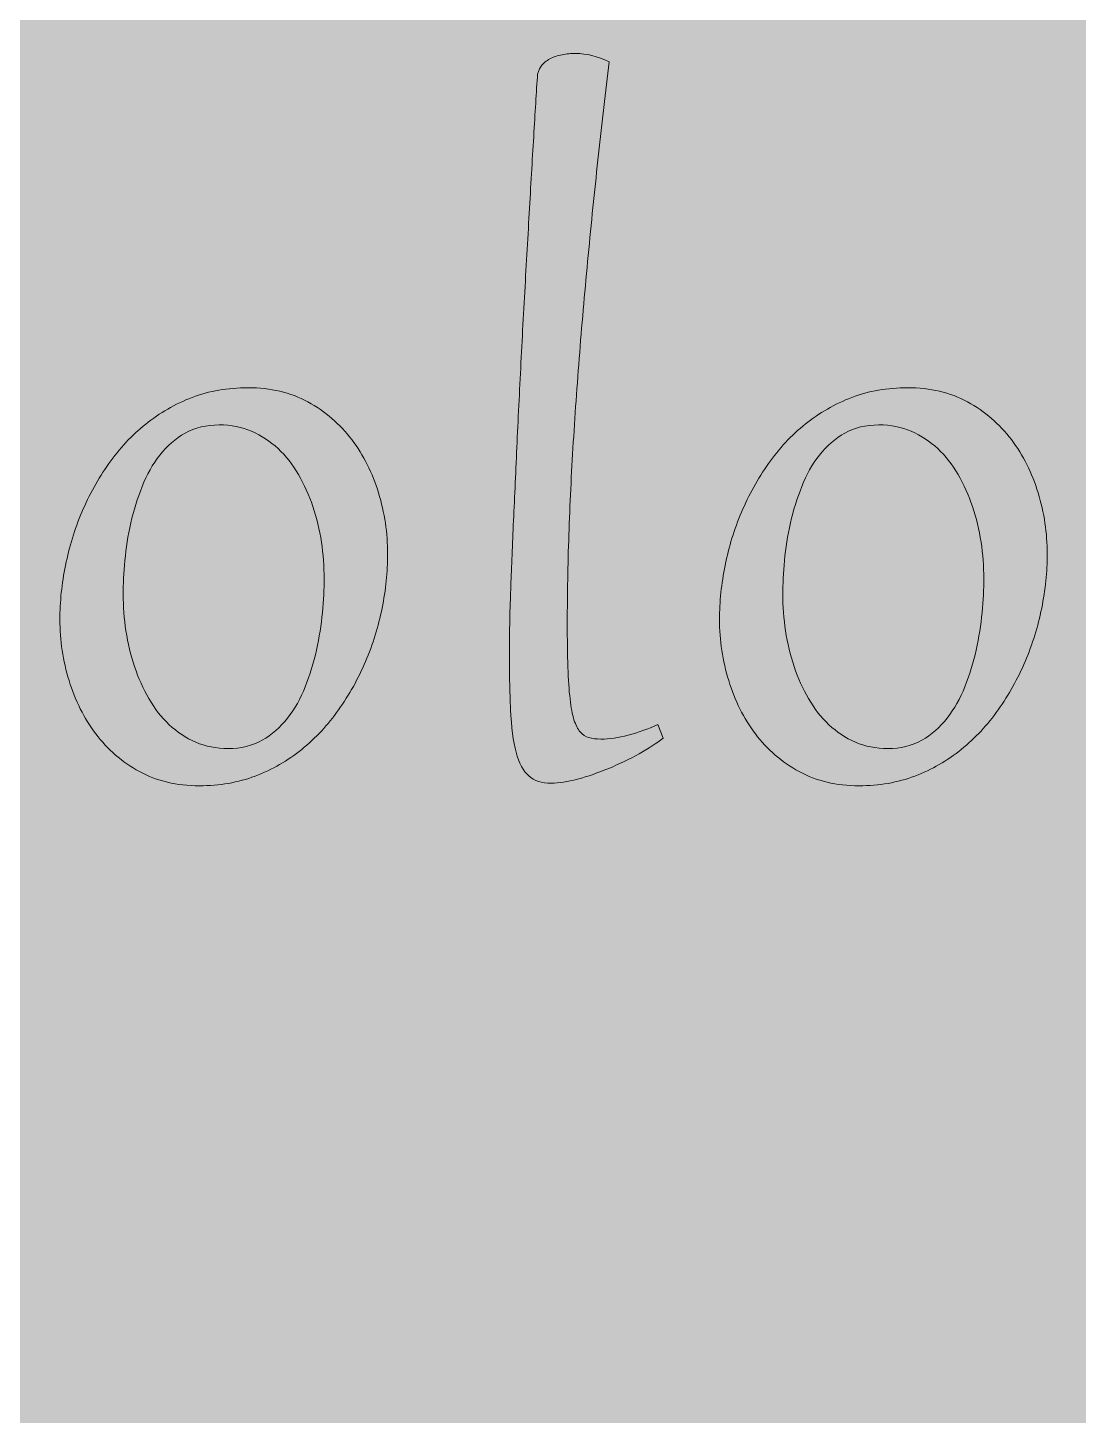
# Model space of a CAD drawing. Extents: x -4214 to -1795, y -2227 to -856.
# Drawn here: x -3602.3 to -3522.3, y -1884.3 to -1778.6 of the extents above; entities that cross this region are included whole.
import ezdxf

# ---------------------------------------------------------------- set-up
doc = ezdxf.new("R2010")
doc.units = 0
doc.header["$MEASUREMENT"] = 0
doc.layers.add('Layer 1', color=7, linetype='Continuous')

# ---------------------------------------------------------------- blocks, each defined once
blk = doc.blocks.new('block 14')
at = {"layer": 'Layer 1', "true_color": 0x2a3f49}
h = blk.add_hatch(color=149, dxfattribs=at)
h.dxf.hatch_style = 2
edge = h.paths.add_edge_path()
edge.add_spline(control_points=[(-3558.06, -1781.2), (-3558.33, -1783.48), (-3558.6, -1785.82), (-3558.86, -1788.22), (-3559.12, -1790.62), (-3559.37, -1793.04), (-3559.6, -1795.49), (-3559.84, -1797.94), (-3560.06, -1800.4), (-3560.26, -1802.87), (-3560.46, -1805.34), (-3560.63, -1807.78), (-3560.78, -1810.17), (-3560.93, -1812.57), (-3561.04, -1814.92), (-3561.12, -1817.23), (-3561.2, -1819.54), (-3561.24, -1821.75), (-3561.24, -1823.88), (-3561.24, -1825.2), (-3561.23, -1826.35), (-3561.19, -1827.3), (-3561.16, -1828.25), (-3561.11, -1829.06), (-3561.03, -1829.72), (-3560.96, -1830.38), (-3560.86, -1830.9), (-3560.73, -1831.31), (-3560.6, -1831.71), (-3560.44, -1832.02), (-3560.26, -1832.23), (-3560.07, -1832.45), (-3559.85, -1832.59), (-3559.59, -1832.67), (-3559.34, -1832.74), (-3559.04, -1832.78), (-3558.69, -1832.78), (-3558.04, -1832.78), (-3557.35, -1832.68), (-3556.6, -1832.48), (-3555.86, -1832.29), (-3555.1, -1832.02), (-3554.34, -1831.67), (-3554.34, -1831.67), (-3553.95, -1832.72), (-3553.95, -1832.72), (-3554.44, -1833.1), (-3555.05, -1833.5), (-3555.77, -1833.9), (-3556.51, -1834.31), (-3557.28, -1834.68), (-3558.08, -1835.01), (-3558.89, -1835.35), (-3559.68, -1835.62), (-3560.45, -1835.83), (-3561.22, -1836.04), (-3561.89, -1836.14), (-3562.45, -1836.14), (-3563.18, -1836.14), (-3563.75, -1835.96), (-3564.17, -1835.59), (-3564.6, -1835.22), (-3564.92, -1834.61), (-3565.14, -1833.79), (-3565.36, -1832.95), (-3565.5, -1831.87), (-3565.56, -1830.53), (-3565.62, -1829.2), (-3565.65, -1827.57), (-3565.65, -1825.65), (-3565.65, -1824.95), (-3565.63, -1823.96), (-3565.59, -1822.66), (-3565.55, -1821.36), (-3565.5, -1819.85), (-3565.42, -1818.14), (-3565.35, -1816.42), (-3565.26, -1814.54), (-3565.17, -1812.5), (-3565.08, -1810.46), (-3564.98, -1808.35), (-3564.87, -1806.16), (-3564.76, -1803.98), (-3564.65, -1801.78), (-3564.53, -1799.56), (-3564.4, -1797.34), (-3564.28, -1795.19), (-3564.16, -1793.11), (-3564.04, -1791.04), (-3563.93, -1789.08), (-3563.82, -1787.24), (-3563.71, -1785.4), (-3563.61, -1783.78), (-3563.52, -1782.37), (-3563.51, -1782.05), (-3563.41, -1781.77), (-3563.24, -1781.53), (-3563.06, -1781.3), (-3562.84, -1781.11), (-3562.56, -1780.97), (-3562.29, -1780.83), (-3561.98, -1780.72), (-3561.64, -1780.66), (-3561.29, -1780.59), (-3560.95, -1780.56), (-3560.6, -1780.56), (-3559.79, -1780.56), (-3558.95, -1780.77), (-3558.06, -1781.2)], knot_values=[0, 0, 0, 0, 1, 1, 1, 2, 2, 2, 3, 3, 3, 4, 4, 4, 5, 5, 5, 6, 6, 6, 7, 7, 7, 8, 8, 8, 9, 9, 9, 10, 10, 10, 11, 11, 11, 12, 12, 12, 13, 13, 13, 14, 14, 14, 15, 15, 15, 16, 16, 16, 17, 17, 17, 18, 18, 18, 19, 19, 19, 20, 20, 20, 21, 21, 21, 22, 22, 22, 23, 23, 23, 24, 24, 24, 25, 25, 25, 26, 26, 26, 27, 27, 27, 28, 28, 28, 29, 29, 29, 30, 30, 30, 31, 31, 31, 32, 32, 32, 33, 33, 33, 34, 34, 34, 35, 35, 35, 36, 36, 36, 36], degree=3, periodic=1)
h = blk.add_hatch(color=149, dxfattribs=at)
h.dxf.hatch_style = 2
edge = h.paths.add_edge_path()
edge.add_spline(control_points=[(-3599.87, -1823.67), (-3599.87, -1822.32), (-3599.73, -1820.94), (-3599.44, -1819.55), (-3599.16, -1818.15), (-3598.75, -1816.8), (-3598.2, -1815.49), (-3597.64, -1814.18), (-3596.96, -1812.95), (-3596.15, -1811.8), (-3595.34, -1810.65), (-3594.4, -1809.65), (-3593.34, -1808.79), (-3592.28, -1807.94), (-3591.1, -1807.25), (-3589.8, -1806.76), (-3588.5, -1806.26), (-3587.08, -1806.02), (-3585.55, -1806.02), (-3583.83, -1806.02), (-3582.31, -1806.37), (-3580.99, -1807.1), (-3579.66, -1807.83), (-3578.55, -1808.78), (-3577.65, -1809.97), (-3576.75, -1811.16), (-3576.07, -1812.51), (-3575.61, -1814.03), (-3575.15, -1815.54), (-3574.92, -1817.09), (-3574.92, -1818.68), (-3574.92, -1820.04), (-3575.06, -1821.41), (-3575.34, -1822.81), (-3575.62, -1824.21), (-3576.04, -1825.56), (-3576.6, -1826.87), (-3577.15, -1828.17), (-3577.84, -1829.4), (-3578.65, -1830.55), (-3579.46, -1831.7), (-3580.4, -1832.71), (-3581.46, -1833.57), (-3582.52, -1834.42), (-3583.7, -1835.1), (-3585, -1835.6), (-3586.31, -1836.09), (-3587.72, -1836.34), (-3589.25, -1836.34), (-3590.97, -1836.34), (-3592.49, -1835.98), (-3593.82, -1835.25), (-3595.14, -1834.53), (-3596.24, -1833.58), (-3597.14, -1832.38), (-3598.03, -1831.19), (-3598.71, -1829.84), (-3599.17, -1828.33), (-3599.64, -1826.81), (-3599.87, -1825.26), (-3599.87, -1823.67)], knot_values=[0, 0, 0, 0, 1, 1, 1, 2, 2, 2, 3, 3, 3, 4, 4, 4, 5, 5, 5, 6, 6, 6, 7, 7, 7, 8, 8, 8, 9, 9, 9, 10, 10, 10, 11, 11, 11, 12, 12, 12, 13, 13, 13, 14, 14, 14, 15, 15, 15, 16, 16, 16, 17, 17, 17, 18, 18, 18, 19, 19, 19, 20, 20, 20, 20], degree=3, periodic=1)
edge = h.paths.add_edge_path()
edge.add_spline(control_points=[(-3595.05, -1821.76), (-3595.05, -1822.68), (-3594.98, -1823.6), (-3594.84, -1824.54), (-3594.7, -1825.48), (-3594.48, -1826.39), (-3594.19, -1827.26), (-3593.89, -1828.13), (-3593.53, -1828.95), (-3593.09, -1829.7), (-3592.66, -1830.46), (-3592.14, -1831.13), (-3591.54, -1831.69), (-3590.94, -1832.25), (-3590.27, -1832.69), (-3589.52, -1833.02), (-3588.78, -1833.34), (-3587.96, -1833.5), (-3587.06, -1833.5), (-3586.08, -1833.5), (-3585.22, -1833.29), (-3584.47, -1832.87), (-3583.73, -1832.44), (-3583.08, -1831.89), (-3582.54, -1831.18), (-3581.99, -1830.49), (-3581.54, -1829.69), (-3581.19, -1828.79), (-3580.83, -1827.89), (-3580.55, -1826.96), (-3580.33, -1826), (-3580.12, -1825.04), (-3579.97, -1824.09), (-3579.88, -1823.15), (-3579.79, -1822.21), (-3579.75, -1821.34), (-3579.75, -1820.56), (-3579.75, -1819.63), (-3579.82, -1818.7), (-3579.96, -1817.77), (-3580.1, -1816.83), (-3580.32, -1815.93), (-3580.61, -1815.07), (-3580.91, -1814.2), (-3581.28, -1813.39), (-3581.71, -1812.63), (-3582.15, -1811.87), (-3582.66, -1811.21), (-3583.26, -1810.65), (-3583.86, -1810.1), (-3584.53, -1809.66), (-3585.28, -1809.34), (-3586.02, -1809.02), (-3586.84, -1808.85), (-3587.74, -1808.85), (-3588.72, -1808.85), (-3589.59, -1809.06), (-3590.33, -1809.48), (-3591.08, -1809.89), (-3591.72, -1810.45), (-3592.26, -1811.15), (-3592.81, -1811.85), (-3593.26, -1812.65), (-3593.61, -1813.55), (-3593.97, -1814.44), (-3594.26, -1815.37), (-3594.47, -1816.32), (-3594.69, -1817.28), (-3594.84, -1818.23), (-3594.92, -1819.17), (-3595.01, -1820.12), (-3595.05, -1820.98), (-3595.05, -1821.76)], knot_values=[0, 0, 0, 0, 1, 1, 1, 2, 2, 2, 3, 3, 3, 4, 4, 4, 5, 5, 5, 6, 6, 6, 7, 7, 7, 8, 8, 8, 9, 9, 9, 10, 10, 10, 11, 11, 11, 12, 12, 12, 13, 13, 13, 14, 14, 14, 15, 15, 15, 16, 16, 16, 17, 17, 17, 18, 18, 18, 19, 19, 19, 20, 20, 20, 21, 21, 21, 22, 22, 22, 23, 23, 23, 24, 24, 24, 24], degree=3, periodic=1)
h = blk.add_hatch(color=149, dxfattribs=at)
h.dxf.hatch_style = 2
edge = h.paths.add_edge_path()
edge.add_spline(control_points=[(-3549.65, -1823.67), (-3549.65, -1822.32), (-3549.51, -1820.94), (-3549.22, -1819.55), (-3548.94, -1818.15), (-3548.53, -1816.8), (-3547.97, -1815.49), (-3547.42, -1814.18), (-3546.74, -1812.95), (-3545.93, -1811.8), (-3545.12, -1810.65), (-3544.18, -1809.65), (-3543.12, -1808.79), (-3542.06, -1807.94), (-3540.88, -1807.25), (-3539.58, -1806.76), (-3538.28, -1806.26), (-3536.86, -1806.02), (-3535.33, -1806.02), (-3533.61, -1806.02), (-3532.09, -1806.37), (-3530.77, -1807.1), (-3529.44, -1807.83), (-3528.33, -1808.78), (-3527.43, -1809.97), (-3526.53, -1811.16), (-3525.85, -1812.51), (-3525.39, -1814.03), (-3524.93, -1815.54), (-3524.7, -1817.09), (-3524.7, -1818.68), (-3524.7, -1820.04), (-3524.84, -1821.41), (-3525.12, -1822.81), (-3525.4, -1824.21), (-3525.82, -1825.56), (-3526.38, -1826.87), (-3526.93, -1828.17), (-3527.62, -1829.4), (-3528.43, -1830.55), (-3529.24, -1831.7), (-3530.18, -1832.71), (-3531.24, -1833.57), (-3532.3, -1834.42), (-3533.48, -1835.1), (-3534.78, -1835.6), (-3536.09, -1836.09), (-3537.5, -1836.34), (-3539.03, -1836.34), (-3540.75, -1836.34), (-3542.27, -1835.98), (-3543.59, -1835.25), (-3544.92, -1834.53), (-3546.02, -1833.58), (-3546.92, -1832.38), (-3547.81, -1831.19), (-3548.49, -1829.84), (-3548.95, -1828.33), (-3549.42, -1826.81), (-3549.65, -1825.26), (-3549.65, -1823.67)], knot_values=[0, 0, 0, 0, 1, 1, 1, 2, 2, 2, 3, 3, 3, 4, 4, 4, 5, 5, 5, 6, 6, 6, 7, 7, 7, 8, 8, 8, 9, 9, 9, 10, 10, 10, 11, 11, 11, 12, 12, 12, 13, 13, 13, 14, 14, 14, 15, 15, 15, 16, 16, 16, 17, 17, 17, 18, 18, 18, 19, 19, 19, 20, 20, 20, 20], degree=3, periodic=1)
edge = h.paths.add_edge_path()
edge.add_spline(control_points=[(-3544.83, -1821.76), (-3544.83, -1822.68), (-3544.76, -1823.6), (-3544.62, -1824.54), (-3544.48, -1825.48), (-3544.26, -1826.39), (-3543.97, -1827.26), (-3543.67, -1828.13), (-3543.31, -1828.95), (-3542.87, -1829.7), (-3542.44, -1830.46), (-3541.92, -1831.13), (-3541.32, -1831.69), (-3540.72, -1832.25), (-3540.05, -1832.69), (-3539.3, -1833.02), (-3538.56, -1833.34), (-3537.74, -1833.5), (-3536.84, -1833.5), (-3535.86, -1833.5), (-3535, -1833.29), (-3534.25, -1832.87), (-3533.51, -1832.44), (-3532.86, -1831.89), (-3532.32, -1831.18), (-3531.77, -1830.49), (-3531.32, -1829.69), (-3530.97, -1828.79), (-3530.61, -1827.89), (-3530.33, -1826.96), (-3530.11, -1826), (-3529.9, -1825.04), (-3529.75, -1824.09), (-3529.66, -1823.15), (-3529.57, -1822.21), (-3529.53, -1821.34), (-3529.53, -1820.56), (-3529.53, -1819.63), (-3529.6, -1818.7), (-3529.74, -1817.77), (-3529.88, -1816.83), (-3530.1, -1815.93), (-3530.39, -1815.07), (-3530.69, -1814.2), (-3531.06, -1813.39), (-3531.49, -1812.63), (-3531.93, -1811.87), (-3532.44, -1811.21), (-3533.04, -1810.65), (-3533.64, -1810.1), (-3534.31, -1809.66), (-3535.05, -1809.34), (-3535.8, -1809.02), (-3536.62, -1808.85), (-3537.52, -1808.85), (-3538.5, -1808.85), (-3539.37, -1809.06), (-3540.11, -1809.48), (-3540.86, -1809.89), (-3541.5, -1810.45), (-3542.04, -1811.15), (-3542.59, -1811.85), (-3543.04, -1812.65), (-3543.39, -1813.55), (-3543.75, -1814.44), (-3544.04, -1815.37), (-3544.25, -1816.32), (-3544.47, -1817.28), (-3544.62, -1818.23), (-3544.7, -1819.17), (-3544.79, -1820.12), (-3544.83, -1820.98), (-3544.83, -1821.76)], knot_values=[0, 0, 0, 0, 1, 1, 1, 2, 2, 2, 3, 3, 3, 4, 4, 4, 5, 5, 5, 6, 6, 6, 7, 7, 7, 8, 8, 8, 9, 9, 9, 10, 10, 10, 11, 11, 11, 12, 12, 12, 13, 13, 13, 14, 14, 14, 15, 15, 15, 16, 16, 16, 17, 17, 17, 18, 18, 18, 19, 19, 19, 20, 20, 20, 21, 21, 21, 22, 22, 22, 23, 23, 23, 24, 24, 24, 24], degree=3, periodic=1)
at = {"layer": 'Layer 1', "lineweight": 0}
for points, knots in [([(-3558.06, -1781.2), (-3558.33, -1783.48), (-3558.6, -1785.82), (-3558.86, -1788.22), (-3559.12, -1790.62), (-3559.37, -1793.04), (-3559.6, -1795.49), (-3559.84, -1797.94), (-3560.06, -1800.4), (-3560.26, -1802.87), (-3560.46, -1805.34), (-3560.63, -1807.78), (-3560.78, -1810.17), (-3560.93, -1812.57), (-3561.04, -1814.92), (-3561.12, -1817.23), (-3561.2, -1819.54), (-3561.24, -1821.75), (-3561.24, -1823.88), (-3561.24, -1825.2), (-3561.23, -1826.35), (-3561.19, -1827.3), (-3561.16, -1828.25), (-3561.11, -1829.06), (-3561.03, -1829.72), (-3560.96, -1830.38), (-3560.86, -1830.9), (-3560.73, -1831.31), (-3560.6, -1831.71), (-3560.44, -1832.02), (-3560.26, -1832.23), (-3560.07, -1832.45), (-3559.85, -1832.59), (-3559.59, -1832.67), (-3559.34, -1832.74), (-3559.04, -1832.78), (-3558.69, -1832.78), (-3558.04, -1832.78), (-3557.35, -1832.68), (-3556.6, -1832.48), (-3555.86, -1832.29), (-3555.1, -1832.02), (-3554.34, -1831.67), (-3554.34, -1831.67), (-3553.95, -1832.72), (-3553.95, -1832.72), (-3554.44, -1833.1), (-3555.05, -1833.5), (-3555.77, -1833.9), (-3556.51, -1834.31), (-3557.28, -1834.68), (-3558.08, -1835.01), (-3558.89, -1835.35), (-3559.68, -1835.62), (-3560.45, -1835.83), (-3561.22, -1836.04), (-3561.89, -1836.14), (-3562.45, -1836.14), (-3563.18, -1836.14), (-3563.75, -1835.96), (-3564.17, -1835.59), (-3564.6, -1835.22), (-3564.92, -1834.61), (-3565.14, -1833.79), (-3565.36, -1832.95), (-3565.5, -1831.87), (-3565.56, -1830.53), (-3565.62, -1829.2), (-3565.65, -1827.57), (-3565.65, -1825.65), (-3565.65, -1824.95), (-3565.63, -1823.96), (-3565.59, -1822.66), (-3565.55, -1821.36), (-3565.5, -1819.85), (-3565.42, -1818.14), (-3565.35, -1816.42), (-3565.26, -1814.54), (-3565.17, -1812.5), (-3565.08, -1810.46), (-3564.98, -1808.35), (-3564.87, -1806.16), (-3564.76, -1803.98), (-3564.65, -1801.78), (-3564.53, -1799.56), (-3564.4, -1797.34), (-3564.28, -1795.19), (-3564.16, -1793.11), (-3564.04, -1791.04), (-3563.93, -1789.08), (-3563.82, -1787.24), (-3563.71, -1785.4), (-3563.61, -1783.78), (-3563.52, -1782.37), (-3563.51, -1782.05), (-3563.41, -1781.77), (-3563.24, -1781.53), (-3563.06, -1781.3), (-3562.84, -1781.11), (-3562.56, -1780.97), (-3562.29, -1780.83), (-3561.98, -1780.72), (-3561.64, -1780.66), (-3561.29, -1780.59), (-3560.95, -1780.56), (-3560.6, -1780.56), (-3559.79, -1780.56), (-3558.95, -1780.77), (-3558.06, -1781.2)], [0, 0, 0, 0, 1, 1, 1, 2, 2, 2, 3, 3, 3, 4, 4, 4, 5, 5, 5, 6, 6, 6, 7, 7, 7, 8, 8, 8, 9, 9, 9, 10, 10, 10, 11, 11, 11, 12, 12, 12, 13, 13, 13, 14, 14, 14, 15, 15, 15, 16, 16, 16, 17, 17, 17, 18, 18, 18, 19, 19, 19, 20, 20, 20, 21, 21, 21, 22, 22, 22, 23, 23, 23, 24, 24, 24, 25, 25, 25, 26, 26, 26, 27, 27, 27, 28, 28, 28, 29, 29, 29, 30, 30, 30, 31, 31, 31, 32, 32, 32, 33, 33, 33, 34, 34, 34, 35, 35, 35, 36, 36, 36, 36]), ([(-3599.87, -1823.67), (-3599.87, -1822.32), (-3599.73, -1820.94), (-3599.44, -1819.55), (-3599.16, -1818.15), (-3598.75, -1816.8), (-3598.2, -1815.49), (-3597.64, -1814.18), (-3596.96, -1812.95), (-3596.15, -1811.8), (-3595.34, -1810.65), (-3594.4, -1809.65), (-3593.34, -1808.79), (-3592.28, -1807.94), (-3591.1, -1807.25), (-3589.8, -1806.76), (-3588.5, -1806.26), (-3587.08, -1806.02), (-3585.55, -1806.02), (-3583.83, -1806.02), (-3582.31, -1806.37), (-3580.99, -1807.1), (-3579.66, -1807.83), (-3578.55, -1808.78), (-3577.65, -1809.97), (-3576.75, -1811.16), (-3576.07, -1812.51), (-3575.61, -1814.03), (-3575.15, -1815.54), (-3574.92, -1817.09), (-3574.92, -1818.68), (-3574.92, -1820.04), (-3575.06, -1821.41), (-3575.34, -1822.81), (-3575.62, -1824.21), (-3576.04, -1825.56), (-3576.6, -1826.87), (-3577.15, -1828.17), (-3577.84, -1829.4), (-3578.65, -1830.55), (-3579.46, -1831.7), (-3580.4, -1832.71), (-3581.46, -1833.57), (-3582.52, -1834.42), (-3583.7, -1835.1), (-3585, -1835.6), (-3586.31, -1836.09), (-3587.72, -1836.34), (-3589.25, -1836.34), (-3590.97, -1836.34), (-3592.49, -1835.98), (-3593.82, -1835.25), (-3595.14, -1834.53), (-3596.24, -1833.58), (-3597.14, -1832.38), (-3598.03, -1831.19), (-3598.71, -1829.84), (-3599.17, -1828.33), (-3599.64, -1826.81), (-3599.87, -1825.26), (-3599.87, -1823.67)], [0, 0, 0, 0, 1, 1, 1, 2, 2, 2, 3, 3, 3, 4, 4, 4, 5, 5, 5, 6, 6, 6, 7, 7, 7, 8, 8, 8, 9, 9, 9, 10, 10, 10, 11, 11, 11, 12, 12, 12, 13, 13, 13, 14, 14, 14, 15, 15, 15, 16, 16, 16, 17, 17, 17, 18, 18, 18, 19, 19, 19, 20, 20, 20, 20]), ([(-3549.65, -1823.67), (-3549.65, -1822.32), (-3549.51, -1820.94), (-3549.22, -1819.55), (-3548.94, -1818.15), (-3548.53, -1816.8), (-3547.97, -1815.49), (-3547.42, -1814.18), (-3546.74, -1812.95), (-3545.93, -1811.8), (-3545.12, -1810.65), (-3544.18, -1809.65), (-3543.12, -1808.79), (-3542.06, -1807.94), (-3540.88, -1807.25), (-3539.58, -1806.76), (-3538.28, -1806.26), (-3536.86, -1806.02), (-3535.33, -1806.02), (-3533.61, -1806.02), (-3532.09, -1806.37), (-3530.77, -1807.1), (-3529.44, -1807.83), (-3528.33, -1808.78), (-3527.43, -1809.97), (-3526.53, -1811.16), (-3525.85, -1812.51), (-3525.39, -1814.03), (-3524.93, -1815.54), (-3524.7, -1817.09), (-3524.7, -1818.68), (-3524.7, -1820.04), (-3524.84, -1821.41), (-3525.12, -1822.81), (-3525.4, -1824.21), (-3525.82, -1825.56), (-3526.38, -1826.87), (-3526.93, -1828.17), (-3527.62, -1829.4), (-3528.43, -1830.55), (-3529.24, -1831.7), (-3530.18, -1832.71), (-3531.24, -1833.57), (-3532.3, -1834.42), (-3533.48, -1835.1), (-3534.78, -1835.6), (-3536.09, -1836.09), (-3537.5, -1836.34), (-3539.03, -1836.34), (-3540.75, -1836.34), (-3542.27, -1835.98), (-3543.59, -1835.25), (-3544.92, -1834.53), (-3546.02, -1833.58), (-3546.92, -1832.38), (-3547.81, -1831.19), (-3548.49, -1829.84), (-3548.95, -1828.33), (-3549.42, -1826.81), (-3549.65, -1825.26), (-3549.65, -1823.67)], [0, 0, 0, 0, 1, 1, 1, 2, 2, 2, 3, 3, 3, 4, 4, 4, 5, 5, 5, 6, 6, 6, 7, 7, 7, 8, 8, 8, 9, 9, 9, 10, 10, 10, 11, 11, 11, 12, 12, 12, 13, 13, 13, 14, 14, 14, 15, 15, 15, 16, 16, 16, 17, 17, 17, 18, 18, 18, 19, 19, 19, 20, 20, 20, 20]), ([(-3595.05, -1821.76), (-3595.05, -1822.68), (-3594.98, -1823.6), (-3594.84, -1824.54), (-3594.7, -1825.48), (-3594.48, -1826.39), (-3594.19, -1827.26), (-3593.89, -1828.13), (-3593.53, -1828.95), (-3593.09, -1829.7), (-3592.66, -1830.46), (-3592.14, -1831.13), (-3591.54, -1831.69), (-3590.94, -1832.25), (-3590.27, -1832.69), (-3589.52, -1833.02), (-3588.78, -1833.34), (-3587.96, -1833.5), (-3587.06, -1833.5), (-3586.08, -1833.5), (-3585.22, -1833.29), (-3584.47, -1832.87), (-3583.73, -1832.44), (-3583.08, -1831.89), (-3582.54, -1831.18), (-3581.99, -1830.49), (-3581.54, -1829.69), (-3581.19, -1828.79), (-3580.83, -1827.89), (-3580.55, -1826.96), (-3580.33, -1826), (-3580.12, -1825.04), (-3579.97, -1824.09), (-3579.88, -1823.15), (-3579.79, -1822.21), (-3579.75, -1821.34), (-3579.75, -1820.56), (-3579.75, -1819.63), (-3579.82, -1818.7), (-3579.96, -1817.77), (-3580.1, -1816.83), (-3580.32, -1815.93), (-3580.61, -1815.07), (-3580.91, -1814.2), (-3581.28, -1813.39), (-3581.71, -1812.63), (-3582.15, -1811.87), (-3582.66, -1811.21), (-3583.26, -1810.65), (-3583.86, -1810.1), (-3584.53, -1809.66), (-3585.28, -1809.34), (-3586.02, -1809.02), (-3586.84, -1808.85), (-3587.74, -1808.85), (-3588.72, -1808.85), (-3589.59, -1809.06), (-3590.33, -1809.48), (-3591.08, -1809.89), (-3591.72, -1810.45), (-3592.26, -1811.15), (-3592.81, -1811.85), (-3593.26, -1812.65), (-3593.61, -1813.55), (-3593.97, -1814.44), (-3594.26, -1815.37), (-3594.47, -1816.32), (-3594.69, -1817.28), (-3594.84, -1818.23), (-3594.92, -1819.17), (-3595.01, -1820.12), (-3595.05, -1820.98), (-3595.05, -1821.76)], [0, 0, 0, 0, 1, 1, 1, 2, 2, 2, 3, 3, 3, 4, 4, 4, 5, 5, 5, 6, 6, 6, 7, 7, 7, 8, 8, 8, 9, 9, 9, 10, 10, 10, 11, 11, 11, 12, 12, 12, 13, 13, 13, 14, 14, 14, 15, 15, 15, 16, 16, 16, 17, 17, 17, 18, 18, 18, 19, 19, 19, 20, 20, 20, 21, 21, 21, 22, 22, 22, 23, 23, 23, 24, 24, 24, 24]), ([(-3544.83, -1821.76), (-3544.83, -1822.68), (-3544.76, -1823.6), (-3544.62, -1824.54), (-3544.48, -1825.48), (-3544.26, -1826.39), (-3543.97, -1827.26), (-3543.67, -1828.13), (-3543.31, -1828.95), (-3542.87, -1829.7), (-3542.44, -1830.46), (-3541.92, -1831.13), (-3541.32, -1831.69), (-3540.72, -1832.25), (-3540.05, -1832.69), (-3539.3, -1833.02), (-3538.56, -1833.34), (-3537.74, -1833.5), (-3536.84, -1833.5), (-3535.86, -1833.5), (-3535, -1833.29), (-3534.25, -1832.87), (-3533.51, -1832.44), (-3532.86, -1831.89), (-3532.32, -1831.18), (-3531.77, -1830.49), (-3531.32, -1829.69), (-3530.97, -1828.79), (-3530.61, -1827.89), (-3530.33, -1826.96), (-3530.11, -1826), (-3529.9, -1825.04), (-3529.75, -1824.09), (-3529.66, -1823.15), (-3529.57, -1822.21), (-3529.53, -1821.34), (-3529.53, -1820.56), (-3529.53, -1819.63), (-3529.6, -1818.7), (-3529.74, -1817.77), (-3529.88, -1816.83), (-3530.1, -1815.93), (-3530.39, -1815.07), (-3530.69, -1814.2), (-3531.06, -1813.39), (-3531.49, -1812.63), (-3531.93, -1811.87), (-3532.44, -1811.21), (-3533.04, -1810.65), (-3533.64, -1810.1), (-3534.31, -1809.66), (-3535.05, -1809.34), (-3535.8, -1809.02), (-3536.62, -1808.85), (-3537.52, -1808.85), (-3538.5, -1808.85), (-3539.37, -1809.06), (-3540.11, -1809.48), (-3540.86, -1809.89), (-3541.5, -1810.45), (-3542.04, -1811.15), (-3542.59, -1811.85), (-3543.04, -1812.65), (-3543.39, -1813.55), (-3543.75, -1814.44), (-3544.04, -1815.37), (-3544.25, -1816.32), (-3544.47, -1817.28), (-3544.62, -1818.23), (-3544.7, -1819.17), (-3544.79, -1820.12), (-3544.83, -1820.98), (-3544.83, -1821.76)], [0, 0, 0, 0, 1, 1, 1, 2, 2, 2, 3, 3, 3, 4, 4, 4, 5, 5, 5, 6, 6, 6, 7, 7, 7, 8, 8, 8, 9, 9, 9, 10, 10, 10, 11, 11, 11, 12, 12, 12, 13, 13, 13, 14, 14, 14, 15, 15, 15, 16, 16, 16, 17, 17, 17, 18, 18, 18, 19, 19, 19, 20, 20, 20, 21, 21, 21, 22, 22, 22, 23, 23, 23, 24, 24, 24, 24])]:
    blk.add_open_spline(points, degree=3, knots=knots, dxfattribs=at)
blk = doc.blocks.new('block 13')
at = {"layer": 'Layer 1'}
blk.add_blockref('block 14', (0, 0), dxfattribs=at)
blk = doc.blocks.new('block 3')
at = {"layer": 'Layer 1'}
blk.add_blockref('block 13', (0, 0), dxfattribs=at)
blk = doc.blocks.new('block 2')
at = {"layer": 'Layer 1', "true_color": 0xd1f7fe}
h = blk.add_hatch(color=7, dxfattribs=at)
h.dxf.hatch_style = 2
edge = h.paths.add_edge_path()
edge.add_spline(control_points=[(-1794.66, -1541.43), (-1798.65, -1538.41), (-1802.26, -1532.96), (-1802.26, -1532.96), (-1818.61, -1510.46), (-1812.96, -1476.79), (-1816.44, -1444.45), (-1820.97, -1402.43), (-1845.85, -1390.9), (-1845.85, -1390.9), (-1804.05, -1322.51), (-1892.29, -1300.54), (-1892.29, -1235.18), (-1892.29, -1185.07), (-1862.63, -1142.36), (-1862.63, -1091.81), (-1862.63, -1048.7), (-1902.17, -1036.97), (-1902.17, -1036.97), (-1867.4, -1000.37), (-1890.03, -934.19), (-1946.84, -934.19), (-2005.1, -934.19), (-2041.37, -964.4), (-2090.14, -964.4), (-2164.56, -964.4), (-2207.8, -887.5), (-2269.21, -938.66), (-2361.65, -869.93), (-2476.86, -966.12), (-2551.28, -966.12), (-2625.69, -966.12), (-2641.59, -875.56), (-2696.26, -901.1), (-2661.19, -910.16), (-2669.29, -950.94), (-2696.64, -950.94), (-2728.63, -950.94), (-2744.91, -917.99), (-2781.11, -917.99), (-2815.61, -917.99), (-2899.41, -972.27), (-2996.85, -864.27), (-2996.85, -864.27), (-2999.69, -861.05), (-3004.23, -855.72), (-3008.77, -861.05), (-3011.6, -864.27), (-3011.6, -864.27), (-3109.05, -972.27), (-3192.84, -917.99), (-3227.35, -917.99), (-3263.55, -917.99), (-3279.83, -950.94), (-3311.82, -950.94), (-3339.17, -950.94), (-3347.26, -910.16), (-3312.19, -901.1), (-3366.87, -875.56), (-3382.76, -966.12), (-3457.18, -966.12), (-3531.59, -966.12), (-3646.8, -869.93), (-3739.25, -938.66), (-3800.66, -887.5), (-3843.9, -964.4), (-3918.32, -964.4), (-3967.09, -964.4), (-4003.36, -934.19), (-4061.61, -934.19), (-4118.43, -934.19), (-4141.05, -1000.37), (-4106.29, -1036.97), (-4106.29, -1036.97), (-4145.83, -1048.7), (-4145.83, -1091.81), (-4145.83, -1142.36), (-4116.17, -1185.07), (-4116.17, -1235.18), (-4116.17, -1300.54), (-4204.41, -1322.51), (-4162.6, -1390.9), (-4162.6, -1390.9), (-4187.49, -1402.43), (-4192.02, -1444.45), (-4195.5, -1476.79), (-4189.85, -1510.46), (-4206.19, -1532.96), (-4206.19, -1532.96), (-4209.85, -1538.25), (-4213.8, -1541.43), (-4209.78, -1544.99), (-4206.19, -1549.9), (-4206.19, -1549.9), (-4189.85, -1572.4), (-4195.5, -1606.08), (-4192.02, -1638.41), (-4187.49, -1680.43), (-4162.6, -1691.96), (-4162.6, -1691.96), (-4204.41, -1760.35), (-4116.17, -1782.32), (-4116.17, -1847.68), (-4116.17, -1897.79), (-4145.83, -1940.5), (-4145.83, -1991.05), (-4145.83, -2034.16), (-4106.29, -2045.89), (-4106.29, -2045.89), (-4141.05, -2082.49), (-4118.43, -2148.67), (-4061.61, -2148.67), (-4003.36, -2148.67), (-3967.09, -2118.46), (-3918.32, -2118.46), (-3843.9, -2118.46), (-3800.66, -2195.36), (-3739.25, -2144.21), (-3646.8, -2212.93), (-3531.59, -2116.74), (-3457.18, -2116.74), (-3382.76, -2116.74), (-3366.87, -2207.3), (-3312.19, -2181.76), (-3347.26, -2172.7), (-3339.17, -2131.92), (-3311.82, -2131.92), (-3279.83, -2131.92), (-3263.55, -2164.87), (-3227.35, -2164.87), (-3192.84, -2164.87), (-3109.05, -2110.59), (-3011.6, -2218.59), (-3011.6, -2218.59), (-3008.77, -2221.81), (-3004.23, -2227.14), (-2999.69, -2221.81), (-2996.85, -2218.59), (-2996.85, -2218.59), (-2899.41, -2110.59), (-2815.61, -2164.87), (-2781.11, -2164.87), (-2744.91, -2164.87), (-2728.63, -2131.92), (-2696.64, -2131.92), (-2669.29, -2131.92), (-2661.19, -2172.7), (-2696.26, -2181.76), (-2641.59, -2207.3), (-2625.69, -2116.74), (-2551.28, -2116.74), (-2476.86, -2116.74), (-2361.65, -2212.93), (-2269.21, -2144.21), (-2207.8, -2195.36), (-2164.56, -2118.46), (-2090.14, -2118.46), (-2041.37, -2118.46), (-2005.1, -2148.67), (-1946.84, -2148.67), (-1890.03, -2148.67), (-1867.4, -2082.49), (-1902.17, -2045.89), (-1902.17, -2045.89), (-1862.63, -2034.16), (-1862.63, -1991.05), (-1862.63, -1940.5), (-1892.29, -1897.79), (-1892.29, -1847.68), (-1892.29, -1782.32), (-1804.05, -1760.35), (-1845.85, -1691.96), (-1845.85, -1691.96), (-1820.97, -1680.43), (-1816.44, -1638.41), (-1812.96, -1606.08), (-1818.61, -1572.4), (-1802.26, -1549.9), (-1802.26, -1549.9), (-1799.12, -1544.75), (-1794.66, -1541.43)], knot_values=[0, 0, 0, 0, 1, 1, 1, 2, 2, 2, 3, 3, 3, 4, 4, 4, 5, 5, 5, 6, 6, 6, 7, 7, 7, 8, 8, 8, 9, 9, 9, 10, 10, 10, 11, 11, 11, 12, 12, 12, 13, 13, 13, 14, 14, 14, 15, 15, 15, 16, 16, 16, 17, 17, 17, 18, 18, 18, 19, 19, 19, 20, 20, 20, 21, 21, 21, 22, 22, 22, 23, 23, 23, 24, 24, 24, 25, 25, 25, 26, 26, 26, 27, 27, 27, 28, 28, 28, 29, 29, 29, 30, 30, 30, 31, 31, 31, 32, 32, 32, 33, 33, 33, 34, 34, 34, 35, 35, 35, 36, 36, 36, 37, 37, 37, 38, 38, 38, 39, 39, 39, 40, 40, 40, 41, 41, 41, 42, 42, 42, 43, 43, 43, 44, 44, 44, 45, 45, 45, 46, 46, 46, 47, 47, 47, 48, 48, 48, 49, 49, 49, 50, 50, 50, 51, 51, 51, 52, 52, 52, 53, 53, 53, 54, 54, 54, 55, 55, 55, 56, 56, 56, 57, 57, 57, 58, 58, 58, 59, 59, 59, 60, 60, 60, 60], degree=3, periodic=1)
at = {"layer": 'Layer 1', "lineweight": 0}
blk.add_open_spline([(-1794.66, -1541.43), (-1798.65, -1538.41), (-1802.26, -1532.96), (-1802.26, -1532.96), (-1818.61, -1510.46), (-1812.96, -1476.79), (-1816.44, -1444.45), (-1820.97, -1402.43), (-1845.85, -1390.9), (-1845.85, -1390.9), (-1804.05, -1322.51), (-1892.29, -1300.54), (-1892.29, -1235.18), (-1892.29, -1185.07), (-1862.63, -1142.36), (-1862.63, -1091.81), (-1862.63, -1048.7), (-1902.17, -1036.97), (-1902.17, -1036.97), (-1867.4, -1000.37), (-1890.03, -934.19), (-1946.84, -934.19), (-2005.1, -934.19), (-2041.37, -964.4), (-2090.14, -964.4), (-2164.56, -964.4), (-2207.8, -887.5), (-2269.21, -938.66), (-2361.65, -869.93), (-2476.86, -966.12), (-2551.28, -966.12), (-2625.69, -966.12), (-2641.59, -875.56), (-2696.26, -901.1), (-2661.19, -910.16), (-2669.29, -950.94), (-2696.64, -950.94), (-2728.63, -950.94), (-2744.91, -917.99), (-2781.11, -917.99), (-2815.61, -917.99), (-2899.41, -972.27), (-2996.85, -864.27), (-2996.85, -864.27), (-2999.69, -861.05), (-3004.23, -855.72), (-3008.77, -861.05), (-3011.6, -864.27), (-3011.6, -864.27), (-3109.05, -972.27), (-3192.84, -917.99), (-3227.35, -917.99), (-3263.55, -917.99), (-3279.83, -950.94), (-3311.82, -950.94), (-3339.17, -950.94), (-3347.26, -910.16), (-3312.19, -901.1), (-3366.87, -875.56), (-3382.76, -966.12), (-3457.18, -966.12), (-3531.59, -966.12), (-3646.8, -869.93), (-3739.25, -938.66), (-3800.66, -887.5), (-3843.9, -964.4), (-3918.32, -964.4), (-3967.09, -964.4), (-4003.36, -934.19), (-4061.61, -934.19), (-4118.43, -934.19), (-4141.05, -1000.37), (-4106.29, -1036.97), (-4106.29, -1036.97), (-4145.83, -1048.7), (-4145.83, -1091.81), (-4145.83, -1142.36), (-4116.17, -1185.07), (-4116.17, -1235.18), (-4116.17, -1300.54), (-4204.41, -1322.51), (-4162.6, -1390.9), (-4162.6, -1390.9), (-4187.49, -1402.43), (-4192.02, -1444.45), (-4195.5, -1476.79), (-4189.85, -1510.46), (-4206.19, -1532.96), (-4206.19, -1532.96), (-4209.85, -1538.25), (-4213.8, -1541.43), (-4209.78, -1544.99), (-4206.19, -1549.9), (-4206.19, -1549.9), (-4189.85, -1572.4), (-4195.5, -1606.08), (-4192.02, -1638.41), (-4187.49, -1680.43), (-4162.6, -1691.96), (-4162.6, -1691.96), (-4204.41, -1760.35), (-4116.17, -1782.32), (-4116.17, -1847.68), (-4116.17, -1897.79), (-4145.83, -1940.5), (-4145.83, -1991.05), (-4145.83, -2034.16), (-4106.29, -2045.89), (-4106.29, -2045.89), (-4141.05, -2082.49), (-4118.43, -2148.67), (-4061.61, -2148.67), (-4003.36, -2148.67), (-3967.09, -2118.46), (-3918.32, -2118.46), (-3843.9, -2118.46), (-3800.66, -2195.36), (-3739.25, -2144.21), (-3646.8, -2212.93), (-3531.59, -2116.74), (-3457.18, -2116.74), (-3382.76, -2116.74), (-3366.87, -2207.3), (-3312.19, -2181.76), (-3347.26, -2172.7), (-3339.17, -2131.92), (-3311.82, -2131.92), (-3279.83, -2131.92), (-3263.55, -2164.87), (-3227.35, -2164.87), (-3192.84, -2164.87), (-3109.05, -2110.59), (-3011.6, -2218.59), (-3011.6, -2218.59), (-3008.77, -2221.81), (-3004.23, -2227.14), (-2999.69, -2221.81), (-2996.85, -2218.59), (-2996.85, -2218.59), (-2899.41, -2110.59), (-2815.61, -2164.87), (-2781.11, -2164.87), (-2744.91, -2164.87), (-2728.63, -2131.92), (-2696.64, -2131.92), (-2669.29, -2131.92), (-2661.19, -2172.7), (-2696.26, -2181.76), (-2641.59, -2207.3), (-2625.69, -2116.74), (-2551.28, -2116.74), (-2476.86, -2116.74), (-2361.65, -2212.93), (-2269.21, -2144.21), (-2207.8, -2195.36), (-2164.56, -2118.46), (-2090.14, -2118.46), (-2041.37, -2118.46), (-2005.1, -2148.67), (-1946.84, -2148.67), (-1890.03, -2148.67), (-1867.4, -2082.49), (-1902.17, -2045.89), (-1902.17, -2045.89), (-1862.63, -2034.16), (-1862.63, -1991.05), (-1862.63, -1940.5), (-1892.29, -1897.79), (-1892.29, -1847.68), (-1892.29, -1782.32), (-1804.05, -1760.35), (-1845.85, -1691.96), (-1845.85, -1691.96), (-1820.97, -1680.43), (-1816.44, -1638.41), (-1812.96, -1606.08), (-1818.61, -1572.4), (-1802.26, -1549.9), (-1802.26, -1549.9), (-1799.12, -1544.75), (-1794.66, -1541.43)], degree=3, knots=[0, 0, 0, 0, 1, 1, 1, 2, 2, 2, 3, 3, 3, 4, 4, 4, 5, 5, 5, 6, 6, 6, 7, 7, 7, 8, 8, 8, 9, 9, 9, 10, 10, 10, 11, 11, 11, 12, 12, 12, 13, 13, 13, 14, 14, 14, 15, 15, 15, 16, 16, 16, 17, 17, 17, 18, 18, 18, 19, 19, 19, 20, 20, 20, 21, 21, 21, 22, 22, 22, 23, 23, 23, 24, 24, 24, 25, 25, 25, 26, 26, 26, 27, 27, 27, 28, 28, 28, 29, 29, 29, 30, 30, 30, 31, 31, 31, 32, 32, 32, 33, 33, 33, 34, 34, 34, 35, 35, 35, 36, 36, 36, 37, 37, 37, 38, 38, 38, 39, 39, 39, 40, 40, 40, 41, 41, 41, 42, 42, 42, 43, 43, 43, 44, 44, 44, 45, 45, 45, 46, 46, 46, 47, 47, 47, 48, 48, 48, 49, 49, 49, 50, 50, 50, 51, 51, 51, 52, 52, 52, 53, 53, 53, 54, 54, 54, 55, 55, 55, 56, 56, 56, 57, 57, 57, 58, 58, 58, 59, 59, 59, 60, 60, 60, 60], dxfattribs=at)
at = {"layer": 'Layer 1'}
blk.add_blockref('block 3', (0, 0), dxfattribs=at)

msp = doc.modelspace()

# ---------------------------------------------------------------- block references
at = {"layer": 'Layer 1'}
msp.add_blockref('block 2', (0, 0), dxfattribs=at)

doc.saveas('drawing.dxf')
